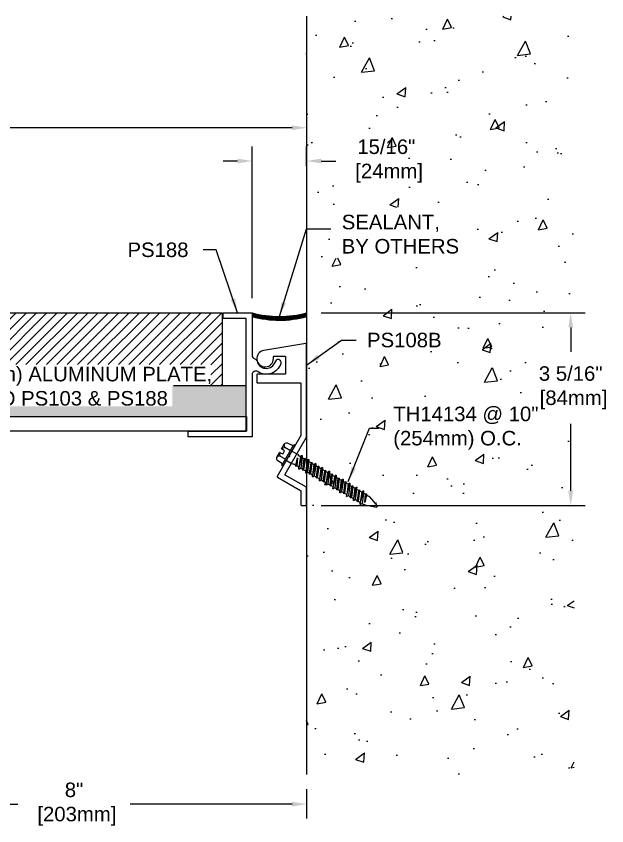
# Model space of a CAD drawing. Header units: inches. Extents: x -7.2 to 39.6, y -5.6 to 9.2.
# Drawn here: x 6.93 to 17.08, y -5.4 to 8.53 of the extents above; entities that cross this region are included whole.
import ezdxf

# ---------------------------------------------------------------- set-up
doc = ezdxf.new("R2010")
doc.units = ezdxf.units.IN
doc.header["$MEASUREMENT"] = 0
for name, color, linetype in [('ANCHORS', 4, 'Continuous'), ('CONDITIONS', 1, 'Continuous'), ('DIMENSIONS', 3, 'Continuous'), ('FILLERS', 2, 'Continuous'), ('METALS', 7, 'Continuous'), ('TEXT', 2, 'Continuous')]:
    doc.layers.add(name, color=color, linetype=linetype)
doc.styles.add('ARIAL', font='arial.ttf')
doc.dimstyles.new('Arial', dxfattribs={"dimtxt": 0.25, "dimasz": 0.25, "dimexe": 0.25, "dimexo": 0.25, "dimgap": 0.25, "dimtad": 0, "dimtih": 1, "dimtoh": 1, "dimdec": 4, "dimzin": 3, "dimdsep": 46, "dimlunit": 4, "dimtxsty": 'ARIAL', "dimcen": 0.25, "dimadec": 0, "dimazin": 0, "dimtfac": 1, "dimtdec": 4, "dimtofl": 0, "dimtmove": 0, "dimatfit": 3, "dimfxl": 0, "dimfrac": 2, "dimtolj": 1, "dimtzin": 0, "dimarcsym": 0})

# ---------------------------------------------------------------- blocks, each defined once
blk = doc.blocks.new('*D3')
at = {"layer": 'Defpoints', "color": 0}
for p in [(3.92, -4.52), (11.92, -4.52), (11.92, -5.03)]:
    blk.add_point(p, dxfattribs=at)
at = {"layer": 'DIMENSIONS', "color": 0, "lineweight": -2}
for p, q in [((3.92, -4.77), (3.92, -5.28)), ((11.92, -4.77), (11.92, -5.28)), ((4.17, -5.03), (6.954, -5.03)), ((11.67, -5.03), (8.887, -5.03))]:
    blk.add_line(p, q, dxfattribs=at)
at = {"layer": 'DIMENSIONS', "color": 0}
for points in [[(4.17, -4.989), (4.17, -5.072), (3.92, -5.03)], [(11.67, -4.989), (11.67, -5.072), (11.92, -5.03)]]:
    blk.add_solid(points, dxfattribs=at)
at = {"layer": 'DIMENSIONS', "color": 0, "insert": (7.92, -5.03), "char_height": 0.25, "attachment_point": 5, "style": 'ARIAL'}
blk.add_mtext('\\A1;8"\\P [203mm]', dxfattribs=at)
blk = doc.blocks.new('*D4')
at = {"layer": 'Defpoints', "color": 0}
for p in [(11.92, 7.553), (11.92, 6.608), (-2.72, 3.423)]:
    blk.add_point(p, dxfattribs=at)
at = {"layer": 'DIMENSIONS', "color": 0, "lineweight": -2}
for p, q in [((11.92, 7.303), (11.92, 6.358)), ((-2.72, 3.673), (-2.72, 6.858)), ((-2.47, 6.608), (3.634, 6.608)), ((11.67, 6.608), (5.567, 6.608))]:
    blk.add_line(p, q, dxfattribs=at)
at = {"layer": 'DIMENSIONS', "color": 0}
for points in [[(-2.47, 6.649), (-2.47, 6.566), (-2.72, 6.608)], [(11.67, 6.649), (11.67, 6.566), (11.92, 6.608)]]:
    blk.add_solid(points, dxfattribs=at)
at = {"layer": 'DIMENSIONS', "color": 0, "insert": (4.6, 6.608), "char_height": 0.25, "attachment_point": 5, "style": 'ARIAL'}
blk.add_mtext('\\A1;1\'-2 5/8"\\P [372mm]', dxfattribs=at)
blk = doc.blocks.new('Ps188')
blk.add_lwpolyline([(18.574, -31.102), (17.474, -31.102), (17.474, -31.002), (18.474, -31.002), (18.474, -29.067), (18.074, -29.067), (18.074, -28.967), (18.574, -28.967), (18.574, -29.697, 0.327484), (18.618, -29.757, -0.258273), (18.659, -29.801, 0.670674), (18.957, -29.841), (18.993, -29.779, -0.395294), (19.034, -29.766, -0.373564), (19.066, -29.842, -0.49567), (18.671, -29.978, 0.598932), (18.574, -30.03)], format="xyb", close=True)
blk = doc.blocks.new('sealant2')
for centre, radius, start, end in [((12.452, 5.137), 1.777, 254.708, 285.292), ((12.452, 5.121), 1.777, 254.708, 285.292), ((12.452, 5.105), 1.777, 254.708, 285.292), ((12.452, 5.09), 1.777, 254.708, 285.292), ((12.454, 5.058), 1.762, 254.5054, 285.3578)]:
    blk.add_arc(centre, radius, start, end)
blk = doc.blocks.new('*D12')
at = {"layer": 'Defpoints', "color": 0}
for p in [(11.92, 3.423), (11.92, 0.111), (16.461, 0.111)]:
    blk.add_point(p, dxfattribs=at)
at = {"layer": 'DIMENSIONS', "color": 0, "lineweight": -2}
for p, q in [((12.17, 3.423), (16.711, 3.423)), ((16.461, 3.173), (16.461, 2.753)), ((16.461, 0.361), (16.461, 1.512)), ((12.17, 0.111), (16.711, 0.111))]:
    blk.add_line(p, q, dxfattribs=at)
at = {"layer": 'DIMENSIONS', "color": 0}
for points in [[(16.42, 3.173), (16.503, 3.173), (16.461, 3.423)], [(16.42, 0.361), (16.503, 0.361), (16.461, 0.111)]]:
    blk.add_solid(points, dxfattribs=at)
at = {"layer": 'DIMENSIONS', "color": 0, "insert": (16.461, 2.133), "char_height": 0.25, "attachment_point": 5, "style": 'ARIAL'}
blk.add_mtext('\\A1;3 5/16"\\P [84mm]', dxfattribs=at)
blk = doc.blocks.new('*D25')
at = {"layer": 'Defpoints', "color": 0}
for p in [(11.92, 6.035), (11.92, 5.697), (10.983, 3.423)]:
    blk.add_point(p, dxfattribs=at)
at = {"layer": 'DIMENSIONS', "color": 0, "lineweight": -2}
for p, q in [((10.983, 3.673), (10.983, 6.285)), ((11.92, 5.947), (11.92, 6.285)), ((10.733, 6.035), (10.483, 6.035)), ((12.17, 6.035), (12.42, 6.035))]:
    blk.add_line(p, q, dxfattribs=at)
at = {"layer": 'DIMENSIONS', "color": 0}
for points in [[(10.733, 6.077), (10.733, 5.994), (10.983, 6.035)], [(12.17, 6.077), (12.17, 5.994), (11.92, 6.035)]]:
    blk.add_solid(points, dxfattribs=at)
at = {"layer": 'DIMENSIONS', "color": 0, "insert": (13.29, 6.035), "char_height": 0.25, "attachment_point": 5, "style": 'ARIAL'}
blk.add_mtext('\\A1;15/16"\\P [24mm]', dxfattribs=at)
blk = doc.blocks.new('PS108B')
blk.add_lwpolyline([(0.856, 1.174, 0.131652), (0.857, 1.179), (0.857, 2.775, 0.462664), (0.845, 2.785), (0.12, 2.666, 2.161396), (0.286, 2.525), (0.286, 2.556, -0.414214), (0.296, 2.566), (0.483, 2.566, -0.414214), (0.493, 2.556), (0.493, 2.267, -0.414214), (0.483, 2.257), (0.01, 2.257, 0.414214), (0, 2.247), (0, 2.117, 0.414214), (0.01, 2.107), (0.747, 2.107, -0.414214), (0.757, 2.097), (0.757, 1.206, -0.131652), (0.756, 1.201), (0.56, 0.863, 0.198912), (0.559, 0.855), (0.561, 0.848, -0.414214), (0.554, 0.836), (0.547, 0.834, 0.198912), (0.541, 0.829), (0.349, 0.497, 0.414214), (0.353, 0.483), (0.752, 0.253, -0.267949), (0.757, 0.244), (0.757, 0.01, 0.414214), (0.767, 0), (0.847, 0, 0.414214), (0.857, 0.01), (0.857, 0.302, 0.267949), (0.852, 0.311), (0.489, 0.52, -0.414214), (0.486, 0.534)], format="xyb", close=True)
blk = doc.blocks.new('th14134')
for p, q in [((-0.129, 0.17), (-0.036, 0.17)), ((-0.031, 0.11), (-0.036, 0.17)), ((0.031, 0.11), (0.036, 0.17)), ((0.036, 0.17), (0.129, 0.17)), ((-0.209, 0), (-0.209, 0.025)), ((-0.209, 0.025), (0.209, 0.025)), ((-0.209, 0), (0.209, 0)), ((-0.18, 0.039), (-0.172, 0.133)), ((-0.086, 0.025), (-0.086, 0.133)), ((-0.031, 0.11), (0.031, 0.11)), ((0.086, 0.025), (0.086, 0.133)), ((0.18, 0.039), (0.172, 0.133)), ((0.209, 0.025), (0.209, 0)), ((-0.093, -0.015), (-0.093, -0.097)), ((-0.092, -0.11), (-0.084, -0.145)), ((0.092, -0.11), (0.084, -0.145)), ((0.093, -0.015), (0.093, -0.097)), ((-0.115, -0.26), (0.115, -0.193)), ((-0.115, -0.26), (-0.083, -0.243)), ((-0.115, -0.26), (-0.083, -0.278)), ((-0.098, -0.193), (0.043, -0.144)), ((-0.098, -0.193), (-0.083, -0.184)), ((-0.098, -0.193), (-0.083, -0.201)), ((-0.098, -0.328), (0.098, -0.26)), ((-0.083, -0.184), (0.043, -0.144)), ((0.043, -0.144), (-0.083, -0.201)), ((-0.083, -0.158), (-0.083, -0.184)), ((0.083, -0.175), (-0.083, -0.243)), ((-0.083, -0.201), (-0.083, -0.243)), ((0.083, -0.21), (-0.083, -0.278)), ((-0.083, -0.32), (0.083, -0.252)), ((0.083, -0.269), (-0.083, -0.336)), ((-0.083, -0.278), (-0.083, -0.32)), ((0.083, -0.158), (0.083, -0.175)), ((0.115, -0.193), (0.083, -0.175)), ((0.115, -0.193), (0.083, -0.21)), ((0.083, -0.21), (0.083, -0.252)), ((0.098, -0.26), (0.083, -0.252)), ((0.098, -0.26), (0.083, -0.269)), ((0.083, -0.269), (0.083, -0.311)), ((-0.115, -0.396), (0.115, -0.328)), ((-0.115, -0.396), (-0.083, -0.379)), ((-0.115, -0.396), (-0.083, -0.413)), ((-0.098, -0.328), (-0.083, -0.32)), ((-0.098, -0.328), (-0.083, -0.336)), ((-0.098, -0.464), (0.098, -0.396)), ((0.083, -0.311), (-0.083, -0.379)), ((-0.083, -0.336), (-0.083, -0.379)), ((0.083, -0.345), (-0.083, -0.413)), ((-0.083, -0.455), (0.083, -0.388)), ((0.083, -0.404), (-0.083, -0.472)), ((-0.083, -0.413), (-0.083, -0.455)), ((0.115, -0.328), (0.083, -0.311)), ((0.115, -0.328), (0.083, -0.345)), ((0.083, -0.345), (0.083, -0.388)), ((0.098, -0.396), (0.083, -0.388)), ((0.098, -0.396), (0.083, -0.404)), ((0.083, -0.404), (0.083, -0.446)), ((-0.115, -0.531), (0.115, -0.464)), ((-0.115, -0.531), (-0.083, -0.514)), ((-0.115, -0.531), (-0.083, -0.548)), ((-0.098, -0.464), (-0.083, -0.455)), ((-0.098, -0.464), (-0.083, -0.472)), ((-0.098, -0.599), (0.098, -0.531)), ((0.083, -0.446), (-0.083, -0.514)), ((-0.083, -0.472), (-0.083, -0.514)), ((0.083, -0.481), (-0.083, -0.548)), ((-0.083, -0.591), (0.083, -0.523)), ((0.083, -0.539), (-0.083, -0.607)), ((-0.083, -0.548), (-0.083, -0.591)), ((0.115, -0.464), (0.083, -0.446)), ((0.115, -0.464), (0.083, -0.481)), ((0.083, -0.481), (0.083, -0.523)), ((0.098, -0.531), (0.083, -0.523)), ((0.098, -0.531), (0.083, -0.539)), ((0.083, -0.539), (0.083, -0.582)), ((-0.115, -0.667), (0.115, -0.599)), ((-0.115, -0.667), (-0.083, -0.649)), ((-0.115, -0.667), (-0.083, -0.684)), ((-0.098, -0.599), (-0.083, -0.591)), ((-0.098, -0.599), (-0.083, -0.607)), ((-0.098, -0.734), (0.098, -0.667)), ((0.083, -0.582), (-0.083, -0.649)), ((-0.083, -0.607), (-0.083, -0.649)), ((0.083, -0.616), (-0.083, -0.684)), ((-0.083, -0.726), (0.083, -0.658)), ((0.083, -0.675), (-0.083, -0.743)), ((-0.083, -0.684), (-0.083, -0.726)), ((0.115, -0.599), (0.083, -0.582)), ((0.115, -0.599), (0.083, -0.616)), ((0.083, -0.616), (0.083, -0.658)), ((0.098, -0.667), (0.083, -0.658)), ((0.098, -0.667), (0.083, -0.675)), ((0.083, -0.675), (0.083, -0.717)), ((-0.115, -0.802), (0.115, -0.734)), ((-0.115, -0.802), (-0.083, -0.785)), ((-0.115, -0.802), (-0.083, -0.819)), ((-0.098, -0.734), (-0.083, -0.726)), ((-0.098, -0.734), (-0.083, -0.743)), ((-0.098, -0.87), (0.098, -0.802)), ((0.083, -0.717), (-0.083, -0.785)), ((-0.083, -0.743), (-0.083, -0.785)), ((0.083, -0.752), (-0.083, -0.819)), ((-0.083, -0.862), (0.083, -0.794)), ((0.083, -0.81), (-0.083, -0.878)), ((-0.083, -0.819), (-0.083, -0.862)), ((0.115, -0.734), (0.083, -0.717)), ((0.115, -0.734), (0.083, -0.752)), ((0.083, -0.752), (0.083, -0.794)), ((0.098, -0.802), (0.083, -0.794)), ((0.098, -0.802), (0.083, -0.81)), ((0.083, -0.81), (0.083, -0.853)), ((-0.115, -0.937), (0.115, -0.87)), ((-0.115, -0.937), (-0.083, -0.92)), ((-0.115, -0.937), (-0.083, -0.955)), ((-0.098, -0.87), (-0.083, -0.862)), ((-0.098, -0.87), (-0.083, -0.878)), ((-0.098, -1.005), (0.098, -0.937)), ((0.083, -0.853), (-0.083, -0.92)), ((-0.083, -0.878), (-0.083, -0.92)), ((0.083, -0.887), (-0.083, -0.955)), ((-0.083, -0.997), (0.083, -0.929)), ((0.083, -0.946), (-0.083, -1.013)), ((-0.083, -0.955), (-0.083, -0.997)), ((0.115, -0.87), (0.083, -0.853)), ((0.115, -0.87), (0.083, -0.887)), ((0.083, -0.887), (0.083, -0.929)), ((0.098, -0.937), (0.083, -0.929)), ((0.098, -0.937), (0.083, -0.946)), ((0.083, -0.946), (0.083, -0.988)), ((-0.115, -1.073), (0.115, -1.005)), ((-0.115, -1.073), (-0.083, -1.056)), ((-0.115, -1.073), (-0.083, -1.09)), ((-0.098, -1.005), (-0.083, -0.997)), ((-0.098, -1.005), (-0.083, -1.013)), ((-0.098, -1.141), (0.098, -1.073)), ((0.083, -0.988), (-0.083, -1.056)), ((-0.083, -1.013), (-0.083, -1.056)), ((0.083, -1.022), (-0.083, -1.09)), ((-0.083, -1.132), (0.083, -1.065)), ((0.083, -1.081), (-0.083, -1.149)), ((-0.083, -1.09), (-0.083, -1.132)), ((0.115, -1.005), (0.083, -0.988)), ((0.115, -1.005), (0.083, -1.022)), ((0.083, -1.022), (0.083, -1.065)), ((0.098, -1.073), (0.083, -1.065)), ((0.098, -1.073), (0.083, -1.081)), ((0.083, -1.081), (0.083, -1.123)), ((-0.115, -1.208), (0.115, -1.141)), ((-0.115, -1.208), (-0.083, -1.191)), ((-0.115, -1.208), (-0.083, -1.226)), ((-0.098, -1.141), (-0.083, -1.132)), ((-0.098, -1.141), (-0.083, -1.149)), ((-0.098, -1.276), (0.098, -1.208)), ((0.083, -1.123), (-0.083, -1.191)), ((-0.083, -1.149), (-0.083, -1.191)), ((0.083, -1.158), (-0.083, -1.226)), ((-0.083, -1.268), (0.083, -1.2)), ((0.083, -1.217), (-0.083, -1.284)), ((-0.083, -1.226), (-0.083, -1.268)), ((0.115, -1.141), (0.083, -1.123)), ((0.115, -1.141), (0.083, -1.158)), ((0.083, -1.158), (0.083, -1.2)), ((0.098, -1.208), (0.083, -1.2)), ((0.098, -1.208), (0.083, -1.217)), ((0.083, -1.217), (0.083, -1.259)), ((-0.115, -1.344), (0.115, -1.276)), ((-0.115, -1.344), (-0.083, -1.327)), ((-0.115, -1.344), (-0.083, -1.361)), ((-0.098, -1.276), (-0.083, -1.268)), ((-0.098, -1.276), (-0.083, -1.284)), ((-0.098, -1.411), (0.098, -1.344)), ((0.083, -1.259), (-0.083, -1.327)), ((-0.083, -1.284), (-0.083, -1.327)), ((0.083, -1.293), (-0.083, -1.361)), ((-0.083, -1.403), (0.083, -1.336)), ((0.083, -1.352), (-0.083, -1.42)), ((-0.083, -1.361), (-0.083, -1.403)), ((0.115, -1.276), (0.083, -1.259)), ((0.115, -1.276), (0.083, -1.293)), ((0.083, -1.293), (0.083, -1.336)), ((0.098, -1.344), (0.083, -1.336)), ((0.098, -1.344), (0.083, -1.352)), ((0.083, -1.352), (0.083, -1.394)), ((-0.115, -1.479), (0.115, -1.411)), ((-0.115, -1.479), (-0.083, -1.462)), ((-0.115, -1.479), (-0.083, -1.496)), ((-0.098, -1.411), (-0.083, -1.403)), ((-0.098, -1.411), (-0.083, -1.42)), ((0.083, -1.394), (-0.083, -1.462)), ((-0.083, -1.42), (-0.083, -1.462)), ((0.083, -1.429), (-0.083, -1.496)), ((-0.083, -1.496), (-0.083, -1.531)), ((-0.045, -1.528), (0.083, -1.471)), ((-0.045, -1.528), (0.098, -1.479)), ((0.083, -1.487), (-0.045, -1.528)), ((0.115, -1.411), (0.083, -1.394)), ((0.115, -1.411), (0.083, -1.429)), ((0.083, -1.429), (0.083, -1.471)), ((0.098, -1.479), (0.083, -1.471)), ((0.098, -1.479), (0.083, -1.487)), ((0.083, -1.487), (0.083, -1.531)), ((-0.08, -1.551), (-0.013, -1.742)), ((0.08, -1.551), (0.013, -1.742))]:
    blk.add_line(p, q)
for centre, radius, start, end in [((-0.129, 0.126), 0.0436, 9.285, 170.715), ((0, 0.051), 0.119, 107.4215, 136.0407), ((0, 0.051), 0.119, 43.9593, 72.5785), ((0.129, 0.126), 0.0436, 9.285, 170.715), ((-0.195, 0.04), 0.015, 270, 355), ((0.195, 0.04), 0.015, 185, 270), ((-0.108, -0.015), 0.0147, 0, 90), ((-0.031, -0.097), 0.062, 180, 191.9357), ((0.031, -0.097), 0.062, 348.0643, 0), ((0.108, -0.015), 0.0147, 90, 180), ((-0.145, -0.158), 0.062, 0, 11.9357), ((0.145, -0.158), 0.062, 168.0643, 180), ((-0.021, -1.531), 0.062, 180, 199.3058), ((0.021, -1.531), 0.062, 340.6942, 0), ((0, -1.736), 0.0141, 204.1001, 335.8999)]:
    blk.add_arc(centre, radius, start, end)

msp = doc.modelspace()

# ---------------------------------------------------------------- hatches: boundary and pattern name
at = {"layer": 'CONDITIONS'}
h = msp.add_hatch(dxfattribs=at)
h.set_pattern_fill('AR-CONC', color=256, scale=0.25, angle=15, style=0)
h.set_pattern_definition([(65, (-1, 0), (1.77265, 0.31257), [0.1875, -2.0625]), (10, (-1, 0), (-0.82176, 1.72663), [0.15, -1.65]), (115.451, (-0.8523, 0.026), (0.9509, 2.03919), [0.15935, -1.75286]), (61.184, (-1.1294, 0.483), (2.6843, 0.29086), [0.28125, -3.09375]), (111.636, (-0.9057, 0.5072), (1.62674, 2.9571), [0.23903, -2.62928]), (6.184, (-1.1294, 0.483), (1.62673, 2.9571), [0.225, -2.475]), (36, (-0.8556, 0.427), (1.70193, -0.58602), [0.1875, -2.0625]), (341, (-0.8556, 0.427), (0.11835, 1.90854), [0.15, -1.65]), (86.451, (-0.7137, 0.3781), (1.82029, 1.32252), [0.15935, -1.75286]), (52.5, (-1, 0), (-0.186034, 0.811745), [0, -1.63, 0, -1.675, 0, -1.65625]), (22.5, (-1, 0), (0.38006, 1.12265), [0, -0.955, 0, -1.5925, 0, -0.63125]), (342.5, (-1.5385, -0.1443), (1.303676, 0.290943), [0, -0.625, 0, -1.95, 0, -2.5875]), (332.5, (-1.78, -0.209), (1.343514, 0.619084), [0, -0.8125, 0, -1.295, 0, -1.8375])])
h.paths.add_polyline_path([(16.51799, 0.91692), (16.50259, 0.9277, -0.41056306), (16.49098, 0.97214), (16.51799, 1.01893), (16.51799, 8.52727), (11.92033, 8.52727), (11.92033, -4.51977), (16.51799, -4.51977)])
h.paths.add_polyline_path([(13.34454, 1.05097), (13.34454, 1.95295), (16.30811, 1.95295), (16.30811, 1.05097)], flags=16)
h.paths.add_polyline_path([(13.7592, 2.72086), (12.63719, 2.72086), (12.63719, 3.13528), (13.7592, 3.13528)], flags=16)
h.paths.add_polyline_path([(12.35668, 4.36637), (12.35668, 5.24397), (14.6129, 5.24397), (14.6129, 4.36637)], flags=16)
h.paths.add_polyline_path([(13.34695, 1.87496), (16.25298, 1.87496), (16.25298, 1.00075), (13.34695, 1.00075)], flags=24)
h.paths.add_polyline_path([(12.63429, 3.10206), (13.7656, 3.10206), (13.7656, 2.71854), (12.63429, 2.71854)], flags=24)
h.paths.add_polyline_path([(12.46136, 5.17782), (14.56078, 5.17782), (14.56078, 4.3732), (12.46136, 4.3732)], flags=8)
h = msp.add_hatch(dxfattribs=at)
h.set_pattern_fill('ANSI31', color=256, style=0)
h.set_pattern_definition([(45, (0, -13.57683), (-0.08838835, 0.08838835), [])])
h.paths.add_polyline_path([(6.42033, 3.4226), (6.42033, 3.27937), (6.46398, 3.27937), (6.46398, 2.90585), (6.42033, 2.90585), (6.42033, 2.53178), (9.61292, 2.53178), (10.27446, 2.53178), (10.27446, 2.1726), (10.46783, 2.1726), (10.46783, 3.4226)])
h.paths.add_polyline_path([(5.70028, 2.90585), (5.70028, 2.53178), (6.29533, 2.53178), (6.29533, 2.90585)])
h.paths.add_polyline_path([(2.29533, 3.4226), (2.29533, 3.27937), (6.29533, 3.27937), (6.29533, 3.4226)])
h.paths.add_polyline_path([(5.28056, 2.1726), (5.28056, 2.48361), (2.29533, 2.48361), (2.29533, 2.1726)])
h.paths.add_polyline_path([(-1.20467, 3.4226), (-1.20467, 3.11372, -0.02647619), (-0.84972, 2.79116, -0.04856327), (-0.20807, 2.1726), (2.17033, 2.1726), (2.17033, 2.48361), (1.41866, 2.48361), (1.41866, 2.93833), (1.41866, 3.27937), (2.17033, 3.27937), (2.17033, 3.4226)])
h = msp.add_hatch(dxfattribs=at)
h.set_pattern_fill('AR-SAND', color=256, scale=0.125, style=0)
h.set_pattern_definition([(37.5, (0, -13.57683), (-0.0078742, 0.240853), [0, -0.19, 0, -0.2125, 0, -0.203125]), (7.5, (0, -13.57683), (0.221222, 0.352768), [0, -0.1025, 0, -0.17125, 0, -0.065625]), (327.5, (-0.15375, -13.57683), (0.3892677, 0.0007074), [0, -0.0625, 0, -0.225, 0, -0.29375]), (317.5, (-0.15375, -13.57683), (0.375766, 0.1097094), [0, -0.03125, 0, -0.1475, 0, -0.16875])])
h.paths.add_polyline_path([(-0.20807, 2.1726, -0.0519454), (0.33227, 1.3876), (0.33227, 1.6376), (10.88283, 1.6376), (10.88283, 2.1726), (10.27446, 2.1726), (9.61292, 2.1726), (9.61292, 1.81716), (5.28056, 1.81716), (5.28056, 2.1726)])

# ---------------------------------------------------------------- linework, layer by layer
for p, q in [((11.92033, 8.52727), (11.92033, -4.51977)), ((6.42033, 3.4226), (10.46783, 3.4226)), ((9.54533, 3.4226), (10.35783, 3.4226)), ((10.46783, 3.4226), (10.46783, 2.1726)), ((9.63204, 2.1726), (10.88283, 2.1726))]:
    msp.add_line(p, q, dxfattribs=at)
at = {"layer": 'METALS'}
msp.add_lwpolyline([(10.88283, 1.6376), (10.88283, 1.3876), (0.33227, 1.3876), (0.33227, 1.6376)], close=True, dxfattribs=at)

# ---------------------------------------------------------------- block references
msp.add_blockref('PS108B', (11.06333, 0.1106))
at = {"layer": 'ANCHORS', "rotation": 60.00000000000024}
msp.add_blockref('th14134', (11.61864, 0.96459), dxfattribs=at)
at = {"layer": 'FILLERS'}
msp.add_blockref('sealant2', (-1, 0), dxfattribs=at)
at = {"layer": 'METALS'}
msp.add_blockref('Ps188', (-7.5912, 32.38989), dxfattribs=at)

# ---------------------------------------------------------------- texts
at = {"layer": 'TEXT', "char_height": 0.25, "style": 'ARIAL'}
for s, insert, attachment_point in [('\\A1;SEALANT,\\PBY OTHERS', (12.52386, 4.77551), 4), ('\\A1;PS188', (9.88807, 4.5061), 6), ('\\A1;PS108B', (12.95916, 2.95345), 4), ('1/4" (6mm) ALUMINUM PLATE,\\PWELD TO PS103 & PS188', (5.32188, 2.1592), 4)]:
    msp.add_mtext(s, dxfattribs=dict(at, insert=insert, attachment_point=attachment_point))
at = {"layer": 'TEXT', "insert": (13.40945, 1.43785), "char_height": 0.25, "width": 2.8844878, "attachment_point": 4, "style": 'ARIAL'}
msp.add_mtext('\\A1;TH14134 @ 10" (254mm) O.C.', dxfattribs=at)

# ---------------------------------------------------------------- dimensions: what is measured, and where the dimension line sits
at = {"layer": 'DIMENSIONS'}
for base, p1, p2, picture, middle in [((11.92033, 6.60752), (-2.71967, 3.4226), (11.92033, 7.55287), '*D4', (4.60033, 6.60752)), ((11.92033, 6.03533), (10.98283, 3.4226), (11.92033, 5.69701), '*D25', (13.28971, 6.03533)), ((11.92033, -5.03029), (3.92033, -4.51977), (11.92033, -4.51977), '*D3', (7.92033, -5.03029))]:
    dim = msp.add_linear_dim(base=base, p1=p1, p2=p2, dimstyle='Arial', override={"dimpost": '\\X'}, dxfattribs=at)
    dim.commit()
    dim.dimension.update_dxf_attribs({"geometry": picture, "text_midpoint": middle, "dimtype": 160})
dim = msp.add_linear_dim(base=(16.46139, 0.1106), p1=(11.92033, 3.4226), p2=(11.92033, 0.1106), angle=90, dimstyle='Arial', override={"dimpost": '\\X'}, dxfattribs=at)
dim.commit()
dim.dimension.update_dxf_attribs({"geometry": '*D12', "text_midpoint": (16.46139, 2.13259), "dimtype": 160})

# ---------------------------------------------------------------- leaders
at = {"layer": 'TEXT', "annotation_type": 0, "has_hookline": 1}
for points, override, hookline_direction, text_width in [([(11.45158, 3.35967), (11.91825, 4.86926), (12.33636, 4.86926)], {"dimgap": 0.1875, "dimtad": 0}, 0, 1.97442), ([(10.73144, 3.4226), (10.36463, 4.5061), (10.13807, 4.5061)], {"dimgap": 0.25, "dimtad": 0}, 1, 1.00631), ([(11.92033, 2.52223), (12.52166, 2.95345), (12.77166, 2.95345)], {"dimgap": 0.1875, "dimtad": 0}, 0, 1.23602), ([(4.65286, 1.6376), (4.88438, 2.12325), (5.13438, 2.12325)], {"dimgap": 0.1875, "dimtad": 0}, 0, 4.90638), ([(12.63673, 0.52195), (13.00149, 1.43785), (13.15945, 1.43785)], {"dimgap": 0.25, "dimtad": 0}, 0, 2.47323)]:
    msp.add_leader(points, dimstyle='Arial', override=override, dxfattribs=dict(at, hookline_direction=hookline_direction, text_width=text_width))

doc.saveas('drawing.dxf')
